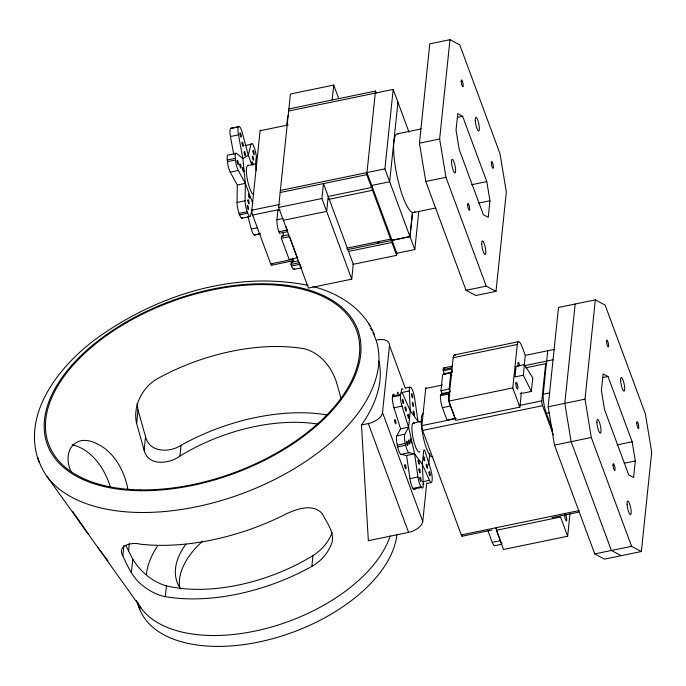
<?xml version="1.0" encoding="UTF-8"?>
<svg xmlns="http://www.w3.org/2000/svg" width="686" height="686" viewBox="0 0 686 686"><rect width="100%" height="100%" fill="white"/><g stroke="black" fill="none" stroke-linecap="round" stroke-linejoin="round"><path stroke-width="1.03" d="M242.458 217.548A8.712 1.912 78.3 0 1 239.628 214.829L239.097 213.406A8.712 1.912 78.3 0 1 237.064 202.439L237.322 185.006L230.247 172.169A8.712 1.912 78.3 0 1 227.452 161.682L227.28 160.035A8.712 1.912 78.3 0 1 228.524 155.01L236.55 153.347L242.861 158.577L245.356 183.351L245.091 200.775A8.712 1.912 78.3 0 0 247.131 211.751L247.655 213.166A8.712 1.912 78.3 0 0 250.579 215.593L252.045 209.667M129.302 543.766L128.539 551.09M122.828 555.832C116.577 545.087 132.372 541.974 139.807 544.101A167.573 92.979 -20.3 0 0 286.379 513.823C296.918 508.935 312.885 503.292 322.043 513.437C327.162 523.152 336.706 534.823 330.42 546.33C326.682 554.82 319.908 561.834 311.856 566.379A148.802 82.56 -20.3 0 1 165.283 596.649C157.103 595.165 149.625 591.006 143.16 585.895C133.067 578.555 127.879 566.816 122.828 555.832L123.909 545.456M318.184 424.145A133.547 74.097 -20.3 0 0 179.929 456.087C169.245 463.908 148.202 466.626 144.137 450.239L136.608 423.545L138.006 410.057L137.029 403.522M131.395 572.647L132.792 559.184L125.838 545.524M144.137 450.239L145.543 436.776L138.006 410.057M165.283 596.649L166.415 585.844A133.547 74.097 -20.3 0 0 312.988 555.574C321.588 550.223 328.534 542.086 332.153 532.593M179.929 456.087L181.053 445.291A148.802 82.56 -20.3 0 1 327.625 415.021M271.939 264.607A3.524 0.772 78.3 0 1 270.696 263.87L252.628 215.044A3.524 0.772 78.3 0 1 251.805 210.182L260.088 130.743L288.249 124.929M286.011 226.354A8.712 1.912 78.3 0 0 287.108 230.05L287.7 231.645L279.502 233.334L278.91 231.748A8.712 1.912 78.3 0 1 276.938 219.769L277.916 210.336L279.965 209.916M286.731 125.692L287.606 117.306A8.712 1.912 78.3 0 1 288.506 115.565M351.738 279.168L321.906 198.52L323.458 183.591L353.29 264.239L351.738 279.168L308.434 288.111L278.602 207.464L290.418 94.008L333.722 85.064L338.472 97.927M281.346 238.316L289.535 236.627L297.355 257.765L289.166 259.454L281.346 238.316L281.569 236.155L288.737 234.672M294.508 268.483A8.712 1.912 78.3 0 1 291.593 266.022L291.001 264.436L291.233 262.275L298.401 260.791M332.161 99.993L333.722 85.064M311.856 566.379L312.988 555.574M283.352 220.317L326.665 211.374L328.217 196.445L371.52 187.501L366.761 174.647L375.474 91.049L288.857 108.937M371.52 187.501L371.735 185.434L389.665 181.73L397.94 102.274M366.976 172.572L392.006 240.22L409.928 236.516L384.906 168.876L393.181 89.412L288.643 111.003M396.611 255.338L391.86 242.484L392.075 240.409L396.825 253.271L396.611 255.338L352.784 264.393M378.938 361.076A174.973 97.078 -20.3 0 1 361.462 424.986L368.348 540.697L408.573 532.387A13.943 7.735 -20.3 0 0 422.765 521.36L382.505 412.543L389.494 345.495A13.943 7.735 -20.3 0 0 377.026 339.973M424.634 449.973L430.619 469.061A8.712 1.912 78.3 0 1 432.163 479.771L432.051 480.852A8.712 1.912 78.3 0 1 429.445 480.329L422.31 464.233L414.61 453.84L406.584 455.504L400.941 454.364A8.712 1.912 78.3 0 1 397.64 446.903L397.245 445.137A8.712 1.912 78.3 0 1 396.782 435.893L400.581 428.853L393.961 407.758A8.712 1.912 78.3 0 1 392.409 397.048L392.529 395.968A8.712 1.912 78.3 0 1 394.279 394.922M419.446 143.168L429.796 43.844L449.982 39.677L459.757 44.882L500.008 153.707L506.337 192.02L495.995 291.344L475.801 295.512L466.034 290.307L425.774 181.481L419.446 143.168L439.64 139.001L449.982 39.677M409.928 236.516L412.432 212.506M396.825 253.271L414.824 249.55L410.065 236.696L412.578 212.523M414.824 249.55L418.794 211.417M406.584 455.504L409.928 478.639A8.712 1.912 78.3 0 0 412.989 488.406L413.504 489.092L421.53 487.437L421.024 486.743A8.712 1.912 78.3 0 1 417.954 476.984L414.61 453.84L408.607 427.189L401.987 406.103A8.712 1.912 78.3 0 1 400.444 395.385L400.555 394.313A8.712 1.912 78.3 0 1 403.162 394.836L410.297 410.931L417.997 421.315L420.818 421.89M414.61 453.84L408.976 452.7A8.712 1.912 78.3 0 1 405.666 445.248L405.272 443.473A8.712 1.912 78.3 0 1 404.817 434.238L408.607 427.189L410.297 410.931L409.319 390.977A8.712 1.912 78.3 0 1 411.077 387.719L411.591 388.413A8.712 1.912 78.3 0 1 414.653 398.172L417.997 421.315M579.13 510.573L461.292 534.917L422.645 430.448A3.524 0.772 78.3 0 1 421.873 425.637L425.732 388.465A3.524 0.772 78.3 0 1 426.366 387.933M423.785 449.999L422.31 464.233L423.288 484.179A8.712 1.912 78.3 0 1 421.53 487.437M422.765 521.36L426.752 483.047M428.639 464.962L429.745 454.321A13.943 7.735 -20.3 0 0 429.77 453.583M448.773 392.778L448.644 393.996A8.712 1.912 78.3 0 0 450.625 405.966L455.212 418.374L447.015 420.064L442.427 407.656A8.712 1.912 78.3 0 1 440.455 395.685L440.575 394.476L448.773 392.778L449.827 395.625M443.216 394.081A7.546 1.655 78.3 0 0 442.024 393.532L440.969 390.686L442.65 374.607L450.839 372.918L451.894 375.757M445.283 374.213A7.546 1.655 78.3 0 0 444.091 373.664L443.165 369.608A8.712 1.912 78.3 0 1 444.76 368.365M450.222 391.835L449.167 388.996L450.839 372.918M444.091 373.664L452.288 371.975L451.362 367.919A8.712 1.912 78.3 0 1 452.477 366.255M521.429 392.263L519.885 407.115L455.761 420.364L448.653 401.156L453.18 357.698A13.943 3.061 78.3 0 1 455.333 355.297M489.95 200.758L488.226 217.316L483.338 214.709L459.183 149.419L456.027 130.254L457.751 113.704L462.638 116.311L486.786 181.601L489.95 200.758L478.845 203.056M569.963 513.977L567.648 536.229L503.515 549.477L496.415 530.269L496.638 528.143M519.885 407.115L512.776 387.907L517.304 344.458L453.18 357.698M517.304 344.458A13.943 3.061 78.3 0 1 522.192 347.065L525.27 355.391L524.19 365.732L552.925 359.798M523.341 375.199L524.447 364.566L516.121 366.29L515.014 376.914L523.341 375.199L531.358 391.432L520.082 393.764M531.358 391.432L532.765 377.935L524.447 364.566M553.345 434.813L542.575 405.675A3.524 0.772 78.3 0 1 541.794 400.864L545.653 363.7A3.524 0.772 78.3 0 1 546.691 363.837M552.693 430.379L546.39 413.358A13.943 3.061 78.3 0 1 543.226 394.193L547.754 350.743M548.157 406.781L558.498 307.457L595.345 299.851L605.121 305.064L645.372 413.881L651.7 452.194L641.359 551.518L604.512 559.133L594.736 553.919L554.485 445.103L548.157 406.781L585.004 399.175L595.345 299.851M575.16 304.018L564.81 403.342L571.138 441.664L611.398 550.481L621.164 555.686M635.313 460.941L633.59 477.49L628.702 474.883L604.546 409.593L601.39 390.437L603.114 373.879L608.002 376.485L632.149 441.775L635.313 460.941L624.209 463.23M244.953 145.569L250.973 144.326L248.289 155.182L251.882 164.897M233.694 154.05L230.453 136.54A8.712 1.912 78.3 0 1 230.573 128.471L238.96 126.593A8.712 1.912 78.3 0 1 242.235 132.527L248.289 155.182L242.861 158.577L238.479 134.876A8.712 1.912 78.3 0 1 238.599 126.816L238.96 126.593M247.989 216.69L251.29 229.047A8.712 1.912 78.3 0 0 254.566 234.989L259.943 233.72M181.053 445.291C169.648 452.906 149.282 452.683 145.543 436.776M230.573 128.471L238.599 126.816M230.453 136.54L238.479 134.876M227.28 160.035L235.307 158.38A8.712 1.912 78.3 0 1 236.55 153.347M227.452 161.682L235.478 160.027L235.307 158.38M457.588 117.349L462.638 116.311M397.468 133.813L421.093 128.934M247.697 165.472L256.075 163.74M230.247 172.169L238.274 170.514L245.356 183.351L252.902 203.759M237.322 185.006L245.356 183.351M280.368 190.459L384.906 168.876M280.154 192.534L366.761 174.647M237.064 202.439L245.091 200.775M251.813 210.199L279.965 204.385M239.097 213.406L247.131 211.751M239.628 214.829L247.655 213.166M278.602 207.464L321.906 198.52M252.628 215.044L279.734 209.444M328.748 199.326L372.549 190.279L390.617 239.114A3.524 0.772 78.3 0 0 391.86 239.843M241.755 218.191L249.79 216.536M425.774 181.481L445.96 177.314L486.22 286.131L495.995 291.344M276.938 219.769L283.078 218.5M251.29 229.047L257.31 227.803M471.651 184.731L486.786 181.601M254.566 234.989L260.586 233.746M278.91 231.748L287.108 230.05M413.924 212.48L435.721 207.987M270.687 263.887L293.634 259.145M346.816 248.16L390.617 239.114M377.257 242.835L379.341 242.407M271.476 265.242L293.188 260.757M347.202 249.678L410.065 236.696M348.548 251.428L391.86 242.484M291.001 264.436L299.199 262.738L299.791 264.333A8.712 1.912 78.3 0 0 301.497 267.463M291.593 266.022L299.791 264.333M293.942 269.375L301.111 267.892M466.034 290.307L486.22 286.131M454.303 354.945L518.427 341.705M443.868 367.893L452.065 366.195M443.165 369.608L451.362 367.919M443.045 370.826L451.234 369.128M525.27 355.391L551.09 350.057A13.943 7.735 -20.3 0 1 554.717 349.62M405.958 387.95L409.971 387.118M409.319 390.977L401.293 392.641A8.712 1.912 78.3 0 1 403.051 389.382M425.732 388.465L442.419 385.026M525.845 367.79L545.653 363.7M392.529 395.968L400.555 394.313M392.409 397.048L400.444 395.385M440.969 390.686L449.167 388.996M442.024 393.532L449.707 391.946M440.455 395.685L448.644 393.996M393.961 407.758L401.987 406.103M448.653 401.156L512.776 387.907M442.427 407.656L450.625 405.966M361.462 424.986L368.322 423.571A13.943 7.735 -20.3 0 0 382.505 412.543M602.951 377.532L608.002 376.485M543.226 394.193L549.477 392.906M413.229 423.091L421.607 421.358M400.581 428.853L408.607 427.189M421.864 425.612L456.276 418.511M518.848 405.589L541.786 400.847M422.645 430.448L542.575 405.675M396.782 435.893L404.817 434.238M546.39 413.358L549.52 412.706M397.245 445.137L405.272 443.473M397.64 446.903L405.666 445.248M400.941 454.364L408.976 452.7M554.485 445.103L591.323 437.488L631.583 546.313L641.359 551.518M409.928 478.639L417.954 476.984M422.422 481.778L429.445 480.329M427.447 483.347L431.46 482.515M617.014 444.905L632.149 441.775M412.989 488.406L421.024 486.743M462.064 536.22L492.051 530.029M552.007 517.647L578.89 512.09M496.415 530.269L560.539 517.021L567.648 536.229M488.029 530.921L492.265 542.377L500.454 540.688A8.712 1.912 78.3 0 0 501.92 543.561M494.615 545.73L501.783 544.247M594.736 553.919L631.583 546.313M308.1 285.359C233.111 270.207 153.878 296.018 93.485 340.77C57.753 368.099 21.429 414.901 39.051 462.201M72.193 444.682C92.104 449.664 104.907 468.744 110.463 487.446M166.415 585.844C152.326 581.882 140.304 571.575 132.792 559.184M312.919 286.491C338.644 293.111 364.017 308.889 374.307 334.416M107.994 560.891L94.076 542.326L72.587 511.284M47.017 476.47L88.443 534.42M97.661 547.342L141.23 608.311M368.957 323.852L370.097 326.124M393.181 89.412L408.993 132.158M375.474 91.049L376.202 93.03M495.867 528.28L500.454 540.688M389.494 345.495L405.375 388.43M368.322 423.571L408.573 532.387M136.488 600.456L139.781 609.357M71.018 471.651C61.586 450.788 75.64 432.429 97.455 443.953C114.725 452.528 124.475 471.145 127.956 489.444M341.191 398.935L336.474 382.265C331.57 366.993 319.822 352.21 303.581 348.642A150.38 83.443 -20.3 0 0 157.008 378.912C142.079 387.607 132.672 406.455 136.608 423.545M585.004 399.175L591.323 437.488M439.64 139.001L445.96 177.314M372.549 190.262A3.524 0.772 78.3 0 1 371.726 185.417M415.047 211.597A40.2 8.824 78.3 0 1 397.091 176.173A40.2 8.824 78.3 0 1 398.463 133.907M260.08 130.726A3.524 0.772 78.3 0 1 261.04 130.777M256.195 170.299A22.166 4.862 78.3 0 1 257.696 155.902M281.877 236.584A7.546 1.655 78.3 0 1 281.569 236.155M283.147 232.082A7.546 1.655 78.3 0 1 283.121 236.258M291.833 262.987A7.546 1.655 78.3 0 1 291.233 262.275M292.811 258.202A7.546 1.655 78.3 0 1 292.776 262.369M253.52 194.481A14.818 3.25 78.3 0 1 247.234 178.746A14.818 3.25 78.3 0 1 248.401 165.566M250.973 144.326A8.712 1.912 78.3 0 1 253.897 146.744L254.42 148.167A8.712 1.912 78.3 0 1 256.453 158.612M238.274 170.514A8.712 1.912 78.3 0 1 235.478 160.027M230.933 128.248A8.712 1.912 78.3 0 1 231.817 128.565M255.295 234.226A8.712 1.912 78.3 0 1 254.926 234.758M252.268 164.966A2.161 0.472 78.3 0 1 251.822 162.239A2.161 0.472 78.3 0 1 252.448 162.213A2.161 0.472 78.3 0 1 253.083 164.932M462.51 535.5A3.524 0.772 78.3 0 1 461.292 534.926M432.883 456.602A22.166 4.862 78.3 0 1 423.176 436.733A22.166 4.862 78.3 0 1 423.725 413.478M452.288 371.975A7.546 1.655 78.3 0 1 452.391 371.881M495.069 545.164A8.712 1.912 78.3 0 1 492.265 542.377M419.943 451.568A14.818 3.25 78.3 0 1 413.032 437.831A14.818 3.25 78.3 0 1 414.318 423.468M415.004 489.109A8.712 1.912 78.3 0 1 413.504 489.092M423.811 483.579A8.712 1.912 78.3 0 1 422.902 484.17M390.223 535.852A135.974 75.443 -20.3 0 1 266.717 628.325A135.974 75.443 -20.3 0 1 137.509 602.342M146.375 574.559A122.031 67.708 -20.3 0 1 157.343 546.21M396.911 534.531A135.974 75.443 -20.3 0 1 270.49 639.266A135.974 75.443 -20.3 0 1 137.715 602.428M372.884 332.521A179.072 99.359 -20.3 0 1 242.878 493.354A179.072 99.359 -20.3 0 1 37.944 457.571M370.603 328.457A179.072 99.359 -20.3 0 1 371.786 330.472M179.801 588.065A91.521 50.781 -20.3 0 1 202.67 541.143M180.727 588.991A91.521 50.781 -20.3 0 1 186.017 544.007M397.546 393.515A2.161 0.472 78.3 0 1 397.709 392.126A2.161 0.472 78.3 0 1 398.42 393.412M518.307 366.393A3.49 0.763 78.3 0 1 518.239 362.388A3.49 0.763 78.3 0 1 519.756 365.912M564.912 514.26A3.49 0.763 78.3 0 1 566.602 518.273A3.49 0.763 78.3 0 1 565.864 520.528A3.49 0.763 78.3 0 1 564.698 514.903M475.261 120.522A6.971 1.535 78.3 0 0 478.588 130.957A6.971 1.535 78.3 0 0 478.039 120.899A6.971 1.535 78.3 0 0 475.261 120.522M451.551 162.479A6.971 1.535 78.3 0 0 454.869 172.915A6.971 1.535 78.3 0 0 454.321 162.856A6.971 1.535 78.3 0 0 451.551 162.479M481.735 244.096A6.971 1.535 78.3 0 0 485.062 254.532A6.971 1.535 78.3 0 0 484.513 244.473A6.971 1.535 78.3 0 0 481.735 244.096M461.189 81.514A3.49 0.763 78.3 0 0 462.844 86.736A3.49 0.763 78.3 0 0 462.57 81.703A3.49 0.763 78.3 0 0 461.189 81.514M467.663 205.088A3.49 0.763 78.3 0 0 469.318 210.31A3.49 0.763 78.3 0 0 469.053 205.277A3.49 0.763 78.3 0 0 467.663 205.088M491.373 163.131A3.49 0.763 78.3 0 0 493.037 168.344A3.49 0.763 78.3 0 0 492.762 163.319A3.49 0.763 78.3 0 0 491.373 163.131M240.014 133.976A2.161 0.472 78.3 0 0 241.069 137.08A2.161 0.472 78.3 0 0 240.829 133.839A2.161 0.472 78.3 0 0 240.014 133.976M242.107 143.263A2.161 0.472 78.3 0 0 243.161 146.375A2.161 0.472 78.3 0 0 242.921 143.125A2.161 0.472 78.3 0 0 242.107 143.263M244.199 152.558A2.161 0.472 78.3 0 0 245.262 155.662A2.161 0.472 78.3 0 0 245.013 152.421A2.161 0.472 78.3 0 0 244.199 152.558M237.15 161.33A2.161 0.472 78.3 0 0 238.188 164.546A2.161 0.472 78.3 0 0 237.999 161.399A2.161 0.472 78.3 0 0 237.15 161.33M239.834 164.949A2.161 0.472 78.3 0 0 240.872 168.164A2.161 0.472 78.3 0 0 240.683 165.017A2.161 0.472 78.3 0 0 239.834 164.949M242.518 168.567A2.161 0.472 78.3 0 0 243.556 171.783A2.161 0.472 78.3 0 0 243.367 168.645A2.161 0.472 78.3 0 0 242.518 168.567M247.286 206.297A2.161 0.472 78.3 0 0 248.315 209.539A2.161 0.472 78.3 0 0 248.143 206.417A2.161 0.472 78.3 0 0 247.286 206.297M247.878 200.629A2.161 0.472 78.3 0 0 248.907 203.862A2.161 0.472 78.3 0 0 248.735 200.749A2.161 0.472 78.3 0 0 247.878 200.629M248.469 194.961A2.161 0.472 78.3 0 0 249.498 198.194A2.161 0.472 78.3 0 0 249.327 195.073A2.161 0.472 78.3 0 0 248.469 194.961M252.414 157.051A2.161 0.472 78.3 0 0 253.443 160.284A2.161 0.472 78.3 0 0 253.271 157.171A2.161 0.472 78.3 0 0 252.414 157.051M253.005 151.383A2.161 0.472 78.3 0 0 254.034 154.616A2.161 0.472 78.3 0 0 253.863 151.503A2.161 0.472 78.3 0 0 253.005 151.383M620.624 380.696A6.971 1.535 78.3 0 0 623.951 391.131A6.971 1.535 78.3 0 0 623.403 381.073A6.971 1.535 78.3 0 0 620.624 380.696M596.914 422.662A6.971 1.535 78.3 0 0 600.233 433.098A6.971 1.535 78.3 0 0 599.684 423.03A6.971 1.535 78.3 0 0 596.914 422.662M627.098 504.27A6.971 1.535 78.3 0 0 630.425 514.706A6.971 1.535 78.3 0 0 629.877 504.647A6.971 1.535 78.3 0 0 627.098 504.27M606.553 341.697A3.49 0.763 78.3 0 0 608.208 346.91A3.49 0.763 78.3 0 0 607.933 341.877A3.49 0.763 78.3 0 0 606.553 341.697M613.027 465.271A3.49 0.763 78.3 0 0 614.682 470.485A3.49 0.763 78.3 0 0 614.416 465.46A3.49 0.763 78.3 0 0 613.027 465.271M636.737 423.305A3.49 0.763 78.3 0 0 638.4 428.527A3.49 0.763 78.3 0 0 638.126 423.494A3.49 0.763 78.3 0 0 636.737 423.305M406.524 442.316A2.161 0.472 78.3 0 0 407.587 445.428A2.161 0.472 78.3 0 0 407.338 442.187A2.161 0.472 78.3 0 0 406.524 442.316M408.419 441.132A2.161 0.472 78.3 0 0 409.473 444.245A2.161 0.472 78.3 0 0 409.233 441.004A2.161 0.472 78.3 0 0 408.419 441.132M410.305 439.949A2.161 0.472 78.3 0 0 411.36 443.062A2.161 0.472 78.3 0 0 411.12 439.82A2.161 0.472 78.3 0 0 410.305 439.949M419.875 478.313A2.161 0.472 78.3 0 0 420.912 481.529A2.161 0.472 78.3 0 0 420.724 478.391A2.161 0.472 78.3 0 0 419.875 478.313M419.009 469.678A2.161 0.472 78.3 0 0 420.046 472.894A2.161 0.472 78.3 0 0 419.858 469.747A2.161 0.472 78.3 0 0 419.009 469.678M418.143 461.043A2.161 0.472 78.3 0 0 419.172 464.25A2.161 0.472 78.3 0 0 418.992 461.112A2.161 0.472 78.3 0 0 418.143 461.043M429.024 472.56A2.161 0.472 78.3 0 0 430.062 475.801A2.161 0.472 78.3 0 0 429.89 472.68A2.161 0.472 78.3 0 0 429.024 472.56M426.272 465.108A2.161 0.472 78.3 0 0 427.301 468.341A2.161 0.472 78.3 0 0 427.129 465.228A2.161 0.472 78.3 0 0 426.272 465.108M423.511 457.656A2.161 0.472 78.3 0 0 424.54 460.889A2.161 0.472 78.3 0 0 424.377 457.768A2.161 0.472 78.3 0 0 423.511 457.656M411.471 394.656A2.161 0.472 78.3 0 0 412.509 397.871A2.161 0.472 78.3 0 0 412.329 394.724A2.161 0.472 78.3 0 0 411.471 394.656M412.337 403.291A2.161 0.472 78.3 0 0 413.375 406.506A2.161 0.472 78.3 0 0 413.195 403.368A2.161 0.472 78.3 0 0 412.337 403.291M413.212 411.926A2.161 0.472 78.3 0 0 414.241 415.141A2.161 0.472 78.3 0 0 414.061 412.003A2.161 0.472 78.3 0 0 413.212 411.926M407.836 415.27A2.161 0.472 78.3 0 0 408.865 418.503A2.161 0.472 78.3 0 0 408.693 415.39A2.161 0.472 78.3 0 0 407.836 415.27M405.074 407.818A2.161 0.472 78.3 0 0 406.103 411.051A2.161 0.472 78.3 0 0 405.94 407.93A2.161 0.472 78.3 0 0 405.074 407.818M402.322 400.358A2.161 0.472 78.3 0 0 403.351 403.6A2.161 0.472 78.3 0 0 403.179 400.478A2.161 0.472 78.3 0 0 402.322 400.358M140.639 489.881A164.126 91.067 -20.3 0 0 358.632 337.675A164.126 91.067 -20.3 0 0 108.491 334.185A164.126 91.067 -20.3 0 0 140.639 489.881M149.9 490.619A165.463 91.804 -20.3 0 0 358.315 331.381A165.463 91.804 -20.3 0 0 99.539 339.724A165.463 91.804 -20.3 0 0 149.9 490.619M394.656 420.604A2.161 0.472 78.3 0 0 395.685 423.819A2.161 0.472 78.3 0 0 395.505 420.681A2.161 0.472 78.3 0 0 394.656 420.604M404.783 465.58A2.161 0.472 78.3 0 0 405.812 468.812A2.161 0.472 78.3 0 0 405.649 465.691A2.161 0.472 78.3 0 0 404.783 465.58M515.872 383.86A3.49 0.763 78.3 0 0 517.536 389.082A3.49 0.763 78.3 0 0 517.261 384.049A3.49 0.763 78.3 0 0 515.872 383.86"/></g></svg>
